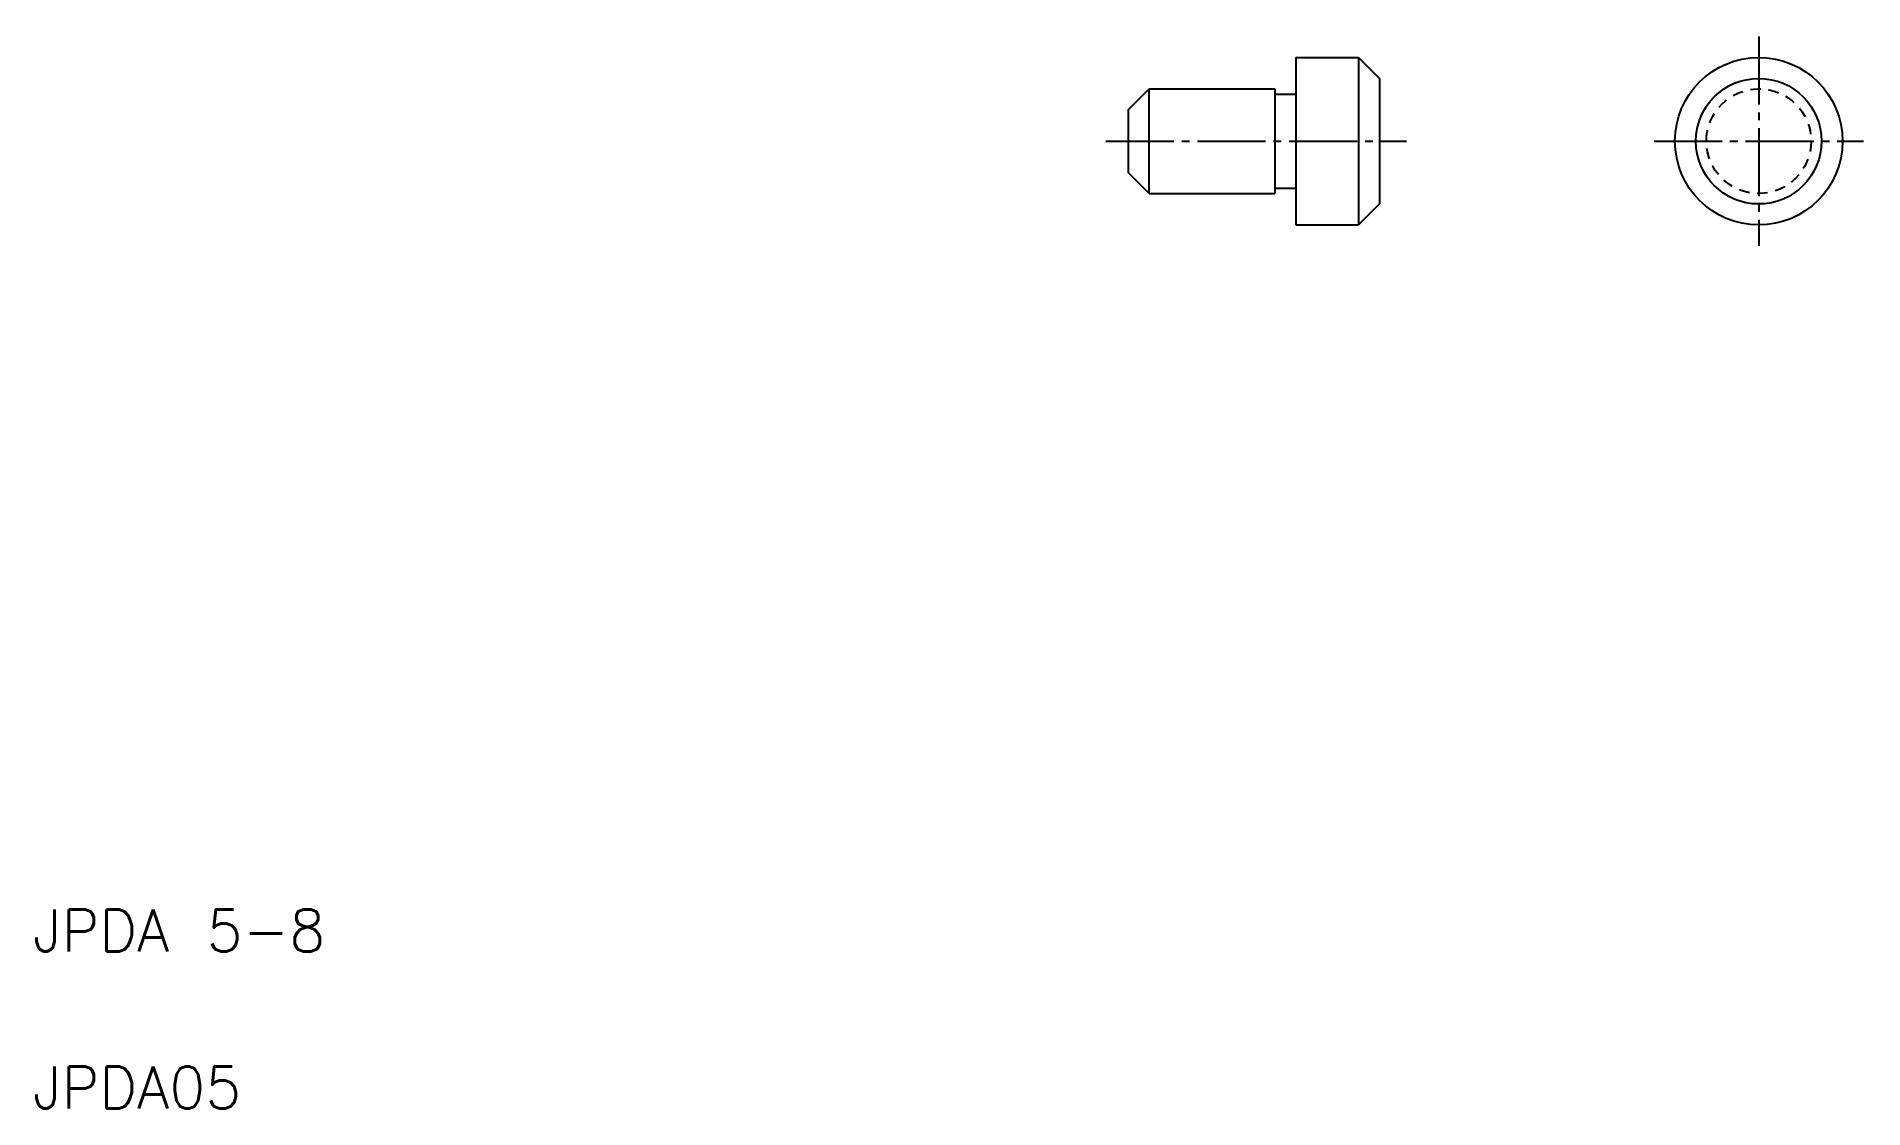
# Model space of a CAD drawing. Extents: x 5.2 to 92.4, y 5 to 56.2.
import ezdxf

# ---------------------------------------------------------------- set-up
doc = ezdxf.new("R2010")
doc.units = 0
doc.header["$LTSCALE"] = 0.25
doc.linetypes.add('CENTER', pattern=[17.5, 13, -1.5, 1.5, -1.5])
doc.linetypes.add('DASHED', pattern=[3.5, 2, -1.5])
doc.layers.get('0').update_dxf_attribs({"linetype": 'CONTINUOUS'})
doc.layers.add('CENTER', color=1, linetype='CENTER')
doc.styles.get("Standard").update_dxf_attribs({"font": 'txt', "height": 1.6, "bigfont": 'BIGFONT'})

msp = doc.modelspace()

# ---------------------------------------------------------------- linework, layer by layer
at = {"linetype": 'CONTINUOUS'}
for p, q in [((65.3, 55.208), (68.3, 55.208)), ((65.3, 55.208), (65.3, 47.208)), ((68.3, 55.208), (68.3, 47.208)), ((68.3, 55.208), (69.3, 54.208)), ((69.3, 54.208), (69.3, 48.208)), ((57.3, 52.708), (58.3, 53.708)), ((58.3, 53.708), (64.3, 53.708)), ((58.3, 48.708), (58.3, 53.708)), ((64.3, 53.708), (64.3, 48.708)), ((64.3, 53.458), (65.3, 53.458)), ((57.3, 52.708), (57.3, 49.708)), ((58.3, 48.708), (57.3, 49.708)), ((64.3, 48.958), (65.3, 48.958)), ((58.3, 48.708), (64.3, 48.708)), ((69.3, 48.208), (68.3, 47.208)), ((65.3, 47.208), (68.3, 47.208))]:
    msp.add_line(p, q, dxfattribs=at)
for p, q in [((59.8, 53.708), (59.8, 53.708)), ((61.3, 53.708), (61.3, 53.708))]:
    msp.add_line(p, q)
for radius in [4, 3]:
    msp.add_circle((87.403, 51.208), radius, dxfattribs=at)
at = {"color": 3, "linetype": 'DASHED'}
msp.add_circle((87.403, 51.208), 2.5, dxfattribs=at)
at = {"layer": 'CENTER', "color": 1, "linetype": 'CENTER'}
for p, q in [((87.403, 56.208), (87.403, 46.208)), ((56.228, 51.208), (70.58, 51.208)), ((82.403, 51.208), (92.403, 51.208))]:
    msp.add_line(p, q, dxfattribs=at)

# ---------------------------------------------------------------- texts
for s, p in [('JPDA 5-8', (5, 12.5)), ('JPDA05', (5, 5))]:
    msp.add_text(s, height=2).set_placement(p)

doc.saveas('drawing.dxf')
